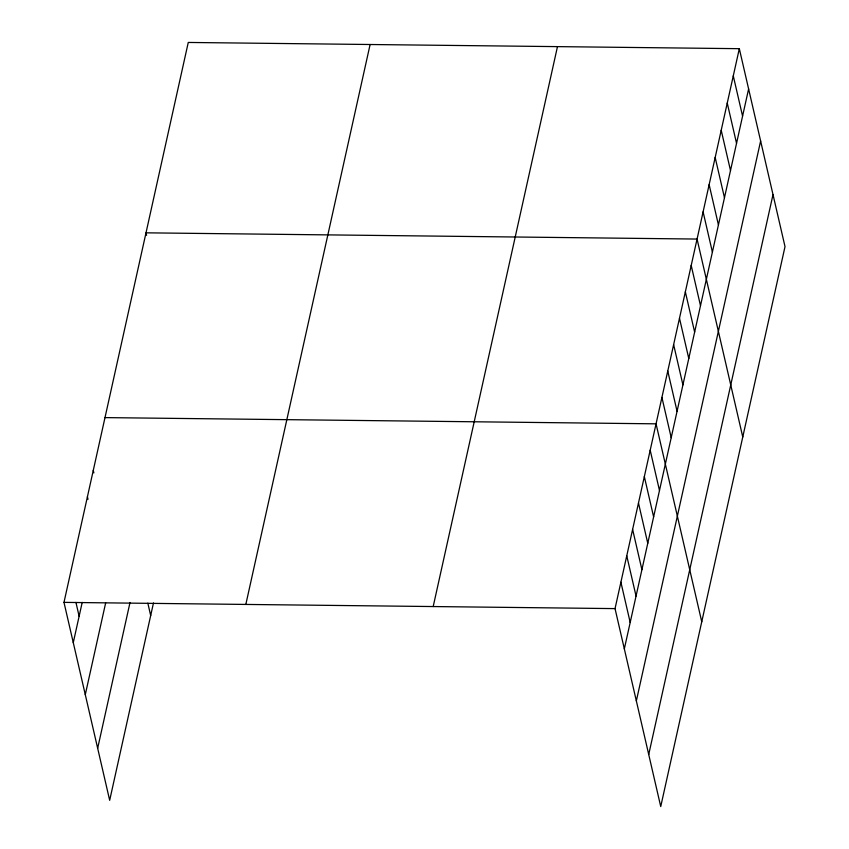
<?xml version="1.0" encoding="UTF-8"?>
<svg xmlns="http://www.w3.org/2000/svg" width="849" height="849" viewBox="0 0 849 849"><rect width="100%" height="100%" fill="white"/><g stroke="black" fill="none" stroke-linecap="round" stroke-linejoin="round"><path stroke-width="1.27" d="M153.478 602.97L109.68 800.32L63.983 602.376L188.266 42.45L739.32 48.68L785.017 246.624L660.734 806.55L615.037 608.606L739.32 48.68M73.269 642.629L82.204 602.408M85.282 694.662L105.658 602.907M97.667 748.277L130.024 602.472M245.828 604.424L370.111 44.509M433.192 606.547L557.475 46.621M624.333 648.859L748.616 88.933M636.347 700.892L760.63 140.976M648.721 754.506L773.004 194.591M104.989 417.602L656.054 423.831L701.752 621.776M63.983 602.376L615.037 608.606M733.281 75.879L742.578 116.133M727.253 103.069L736.539 143.332M721.215 130.268L730.501 170.522M715.176 157.468L724.473 197.721M709.138 184.657L718.434 224.921M703.099 211.857L712.396 252.111M742.769 437.002L697.061 239.057L146.007 232.828L146.59 235.343M691.203 265.45L700.499 305.704M685.345 291.844L694.641 332.097M679.487 318.248L688.783 358.501M673.628 344.641L682.925 384.894M667.77 371.034L677.067 411.287M661.912 397.428L671.209 437.691M650.196 450.225L659.482 490.478M644.338 476.618L653.624 516.871M638.48 503.022L647.766 543.275M632.611 529.415L641.908 569.668M626.753 555.808L636.05 596.062M620.895 582.202L630.191 622.466M147.832 603.151L150.687 615.546M93.273 470.388L93.857 472.904M87.415 496.782L87.999 499.308M75.932 602.397L79.127 616.225"/></g></svg>
